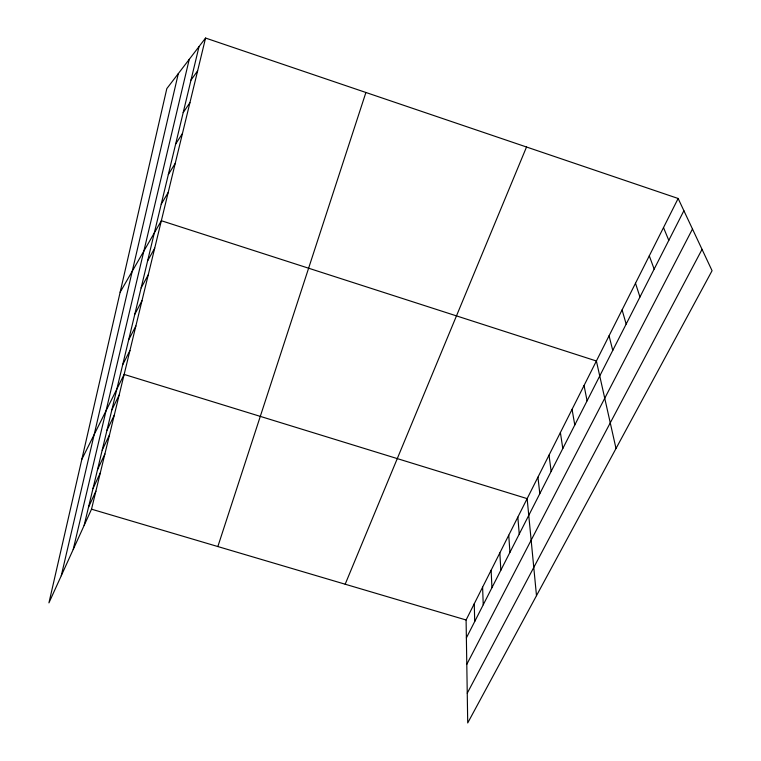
<?xml version="1.0" encoding="UTF-8"?>
<svg xmlns="http://www.w3.org/2000/svg" width="761" height="761" viewBox="0 0 761 761"><rect width="100%" height="100%" fill="white"/><g stroke="black" fill="none" stroke-linecap="round" stroke-linejoin="round"><path stroke-width="1.14" d="M61.27 575.725L178.321 73.589M73.218 549.442L189.242 59.348M84.138 525.423L199.04 46.564M205.565 38.05L166.821 88.599L48.932 602.874L91.52 509.185L205.565 38.05L678.146 198.478L712.068 270.707L467.72 722.95L466.093 619.987L678.146 198.478M217.846 546.56L365.908 92.481M345.171 584.22L526.526 147.006M88.504 507.245L95.876 491.197M92.966 488.648L100.328 472.809M97.532 469.632L104.885 454.013M102.193 450.179L109.536 434.788M106.978 430.269L114.293 415.125M111.867 409.884L119.163 395.007M81.827 459.349L124.148 374.422L527.145 498.626L536.495 595.663M122.683 364.785L129.931 350.526M466.379 637.889L683.892 210.711M128.666 339.872L135.877 325.974M466.797 664.324L692.491 229.013M134.811 314.264L141.974 300.747M467.254 693.195L702.042 249.361M141.127 287.915L148.252 274.826M147.634 260.814L154.711 248.162M120.143 292.214L161.351 220.728L596.386 360.999L616.01 448.495M161.227 204.167L168.181 192.504M168.333 174.554L175.211 163.434M175.648 144.038L182.459 133.508M183.201 112.561L189.927 102.659M191.001 80.086L197.622 70.849M91.52 509.185L466.093 619.987M663.506 227.577L668.795 240.352M649.295 255.829L654.156 269.099M635.492 283.254L639.953 296.999M622.089 309.908L626.16 324.091M609.057 335.81L612.757 350.402M584.058 385.504L587.083 400.819M572.063 409.342L574.783 424.99M560.391 432.552L562.807 448.505M549.014 455.154L551.154 471.392M537.941 477.176L539.806 493.67M517.841 517.128L519.24 534.07M508.748 535.211L509.937 552.343M499.844 552.905L500.833 570.217M491.13 570.217L491.939 587.692M482.607 587.159L483.235 604.786M474.265 603.749L474.712 621.518"/></g></svg>
